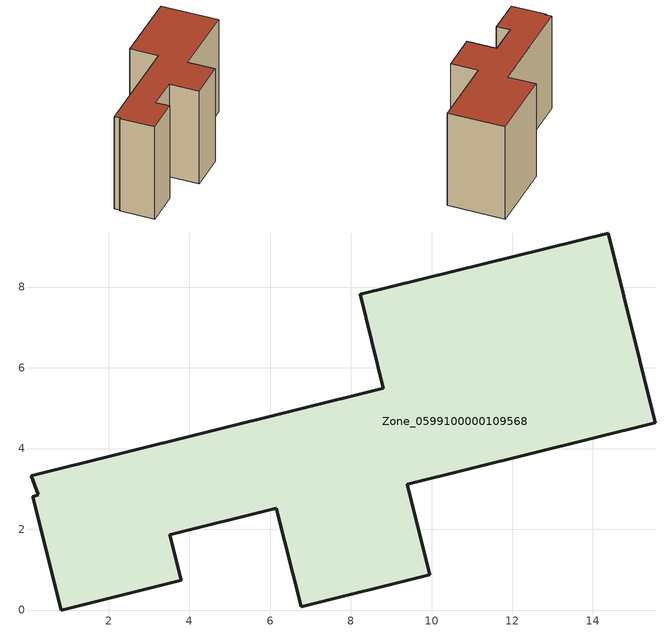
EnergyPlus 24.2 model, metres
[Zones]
Zone_0599100000109568
 floor ground (C_G): 8.24,7.82 14.38,9.34 15.54,4.64 9.4,3.12 9.96,0.87 6.77,0.08 6.16,2.52 3.52,1.86 3.8,0.74 0.83,0 0.12,2.81 0.26,2.85 0.09,3.33 8.81,5.49 z0
 wall outside (C_F): 9.4,3.12 15.54,4.64 14.38,9.34 8.24,7.82 8.81,5.49 0.09,3.33 0.26,2.85 0.12,2.81 0.83,0 3.8,0.74 3.52,1.86 6.16,2.52 6.77,0.08 9.96,0.87 9.4,3.12 z0:8.66
 roof outside (C_R): 8.81,5.49 0.09,3.33 0.26,2.85 0.12,2.81 0.83,0 3.8,0.74 3.52,1.86 6.16,2.52 6.77,0.08 9.96,0.87 9.4,3.12 15.54,4.64 14.38,9.34 8.24,7.82 z8.66
[BUILDING]
Pand.0599100000109568: North Axis=0; Terrain=City; Loads Convergence Tolerance Value=0.04; Temperature Convergence Tolerance Value=0.4; Solar Distribution=FullExterior; Maximum Number of Warmup Days=25; Minimum Number of Warmup Days=1
[Site:Location]
Rotterdam.The.Hague.AP_ZH_NLD Design_Conditions: Latitude=51.96; Longitude=4.45; Time Zone=1; Elevation=-4.5
[SITE:GROUNDTEMPERATURE:BUILDINGSURFACE]
18, 18, 18, 18, 18, 18, 18, 18, 18, 18, 18, 18
[MATERIAL] Thermal Absorptance=0.9; Solar Absorptance=0.7; Visible Absorptance=0.7
Name | Roughness | Thickness | Conductivity | Density | Specific Heat
G.TI.1965-1974 | MediumSmooth | 0.15 | 0.882353 | 540 | 1210
F.TI.1965-1974 | Rough | 0.3 | 0.697674 | 1920 | 840
R.TI.1965-1974 | MediumRough | 0.2 | 0.232558 | 1500 | 1000
[CONSTRUCTION]
C_G: G.TI.1965-1974
C_F: F.TI.1965-1974
C_R: R.TI.1965-1974
[ZONE]
Zone_0599100000109568: Type=1; Multiplier=1; Ceiling Height=Autocalculate; Volume=Autocalculate; Floor Area=autocalculate; Part of Total Floor Area=Yes
[ZONEINFILTRATION:DESIGNFLOWRATE]
Infil_Zone_0599100000109568: Zone or ZoneList or Space or SpaceList=Zone_0599100000109568; Schedule=AlwaysOn; Design Flow Rate Calculation Method=Flow/Area; Flow Rate per Floor Area=0.003; Constant Term Coefficient=1; Temperature Term Coefficient=0; Velocity Term Coefficient=0; Velocity Squared Term Coefficient=0
[HVACTEMPLATE:ZONE:IDEALLOADSAIRSYSTEM]
Zone_0599100000109568: Maximum Heating Supply Air Temperature=50; Minimum Cooling Supply Air Temperature=13; Maximum Heating Supply Air Humidity Ratio=0.0156; Minimum Cooling Supply Air Humidity Ratio=0.0077; Heating Limit=NoLimit; Cooling Limit=NoLimit; Dehumidification Control Type=ConstantSensibleHeatRatio; Cooling Sensible Heat Ratio=0.7; Dehumidification Setpoint=60; Humidification Control Type=None; Humidification Setpoint=30; Outdoor Air Method=None; Outdoor Air Flow Rate per Person=0.00944; Outdoor Air Flow Rate per Zone Floor Area=0; Outdoor Air Flow Rate per Zone=0; Demand Controlled Ventilation Type=None; Outdoor Air Economizer Type=NoEconomizer; Heat Recovery Type=None; Sensible Heat Recovery Effectiveness=0.7; Latent Heat Recovery Effectiveness=0.65
[ZONECONTROL:THERMOSTAT]
ThermostatControl_Zone_0599100000109568: Zone or ZoneList=Zone_0599100000109568; Control Type Schedule=DualSetpointControlType; Control 1=Thermostat_Zone_0599100000109568; Temperature Difference Between Cutout And Setpoint=0
[THERMOSTATSETPOINT:DUALSETPOINT]
Thermostat_Zone_0599100000109568: Heating Setpoint Temperature Schedule=HeatingSetpoint_Zone_0599100000109568; Cooling Setpoint Temperature Schedule=CoolingSetpoint_Zone_0599100000109568
[SCHEDULE:COMPACT]
HeatingSetpoint_Zone_0599100000109568: Through: 12/31, For: AllDays, Until: 24:00, 21
CoolingSetpoint_Zone_0599100000109568: Through: 12/31, For: AllDays, Until: 24:00, 24
DualSetpointControlType: Through: 12/31, For: AllDays, Until: 24:00, 4
AlwaysOn: Through: 12/31, For: AllDays, Until: 24:00, 1
